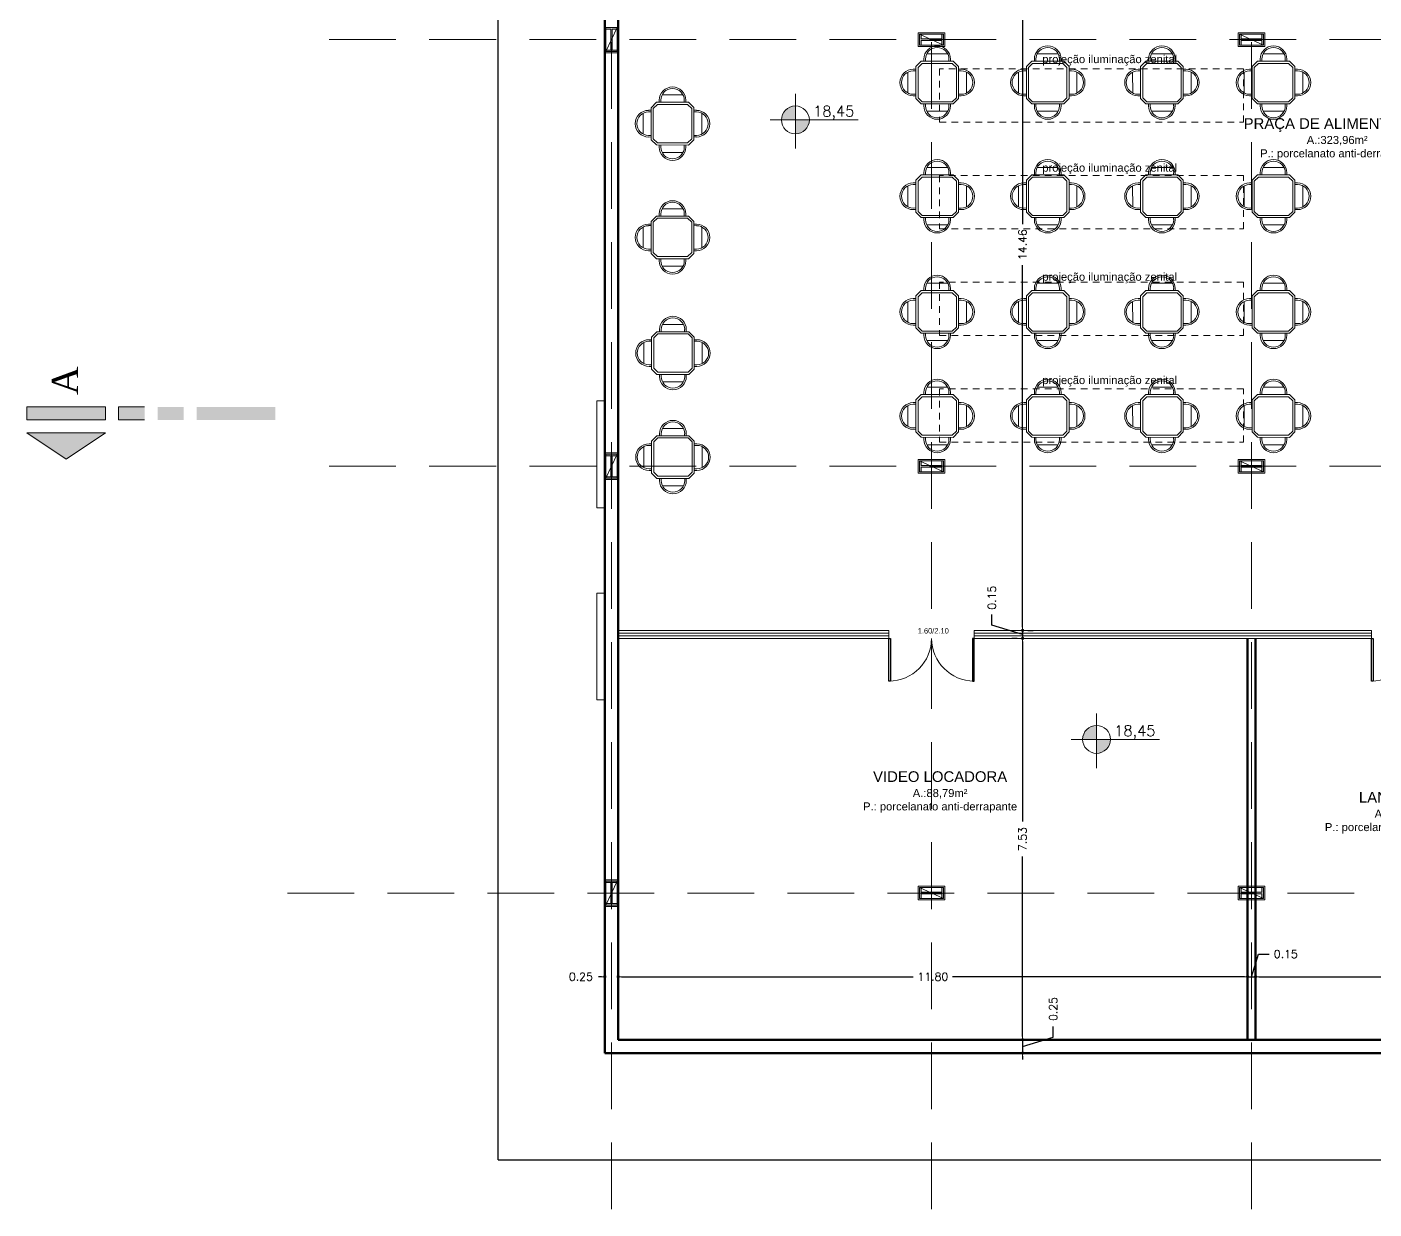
# Model space of a CAD drawing. Header units: millimetres. Extents: x 873 to 1072, y 159 to 369.
# Drawn here: x 898.32 to 923.58, y 164.53 to 186.69 of the extents above; entities that cross this region are included whole.
import ezdxf

# ---------------------------------------------------------------- set-up
doc = ezdxf.new("R2010")
doc.units = ezdxf.units.MM
doc.header["$LTSCALE"] = 10
doc.header["$PDMODE"] = 34
doc.linetypes.add('DASHED2', pattern=[0.375, 0.25, -0.125])
doc.linetypes.add('HIDDEN2', pattern=[0.1875, 0.125, -0.0625])
doc.layers.get('0').update_dxf_attribs({"color": 90})
for name, color, linetype, lineweight in [('cinza 03', 252, 'Continuous', 13), ('COTA', 90, 'Continuous', 9), ('linha estutura', 252, 'Continuous', 13), ('Mobilia', 90, 'Continuous', 13), ('MOVEIS', 90, 'Continuous', 13), ('PAREDES 2', 50, 'Continuous', 50), ('Pilares', 16, 'Continuous', 20), ('pn 02', 16, 'Continuous', 20), ('PN-01', 90, 'Continuous', 13), ('PN-03', 180, 'Continuous', 30)]:
    doc.layers.add(name, color=color, linetype=linetype, lineweight=lineweight)
doc.styles.get("Standard").update_dxf_attribs({"font": 'simplex.shx'})
doc.dimstyles.new('1-100', dxfattribs={"dimtxt": 0.15, "dimasz": 0.06, "dimexe": 0.2, "dimexo": 0.1, "dimgap": 0.1, "dimtad": 0, "dimzin": 0, "dimdsep": 46, "dimtxsty": 'Standard', "dimblk": 'DOT', "dimcen": 0.09, "dimclrd": 90, "dimclre": 90, "dimclrt": 16, "dimadec": 0, "dimazin": 0, "dimtfac": 1, "dimtofl": 0, "dimtmove": 0, "dimatfit": 3, "dimldrblk": 'DOT', "dimfxl": 0, "dimtolj": 1, "dimtzin": 0, "dimarcsym": 0})

# ---------------------------------------------------------------- blocks, each defined once
blk = doc.blocks.new('retang2-80x80-P')
at = {"layer": 'cinza 03'}
for p, q in [((0.441, 0.384), (0.04, -0.017)), ((0.441, 0.384), (0.549, 0.384)), ((0.95, -0.017), (0.549, 0.384)), ((0.04, -0.017), (0.04, -0.125)), ((0.04, -0.125), (0.441, -0.526)), ((0.549, -0.526), (0.95, -0.125)), ((0.95, -0.125), (0.95, -0.017)), ((0.441, -0.526), (0.549, -0.526))]:
    blk.add_line(p, q, dxfattribs=at)
at = {"layer": 'MOVEIS'}
for p, q in [((-0.031, 0.178), (0.246, 0.456)), ((0.424, 0.424), (0, 0)), ((0.334, 0.402), (0.368, 0.368)), ((0.355, 0.423), (0.389, 0.389)), ((0.424, 0.424), (0.566, 0.424)), ((0.99, 0), (0.566, 0.424)), ((0.628, 0.416), (0.601, 0.389)), ((0.649, 0.395), (0.622, 0.368)), ((0.737, 0.448), (1.014, 0.171)), ((0, 0), (0, -0.141)), ((0.001, 0.07), (0.035, 0.035)), ((0.022, 0.091), (0.057, 0.057)), ((0.96, 0.084), (0.933, 0.057)), ((0.982, 0.062), (0.955, 0.035)), ((0.99, -0.141), (0.99, 0)), ((0, -0.141), (0.424, -0.566)), ((0.008, -0.204), (0.035, -0.177)), ((0.029, -0.225), (0.057, -0.198)), ((0.566, -0.566), (0.99, -0.141)), ((0.968, -0.232), (0.933, -0.198)), ((0.989, -0.211), (0.955, -0.177)), ((-0.024, -0.313), (0.253, -0.59)), ((0.744, -0.597), (1.021, -0.32)), ((0.341, -0.536), (0.368, -0.509)), ((0.362, -0.557), (0.389, -0.53)), ((0.424, -0.566), (0.566, -0.566)), ((0.635, -0.564), (0.601, -0.53)), ((0.656, -0.543), (0.622, -0.509))]:
    blk.add_line(p, q, dxfattribs=at)
for centre, radius, start, end in [((0.178, 0.246), 0.25, 45, 225), ((0.178, 0.246), 0.22, 45, 225), ((0.805, 0.239), 0.25, 315, 135), ((0.805, 0.239), 0.22, 315, 135), ((0.185, -0.381), 0.25, 135, 315), ((0.185, -0.381), 0.22, 135, 315), ((0.812, -0.388), 0.25, 225, 45), ((0.812, -0.388), 0.22, 225, 45)]:
    blk.add_arc(centre, radius, start, end, dxfattribs=at)
blk = doc.blocks.new('_DOT')
at = {"color": 0, "linetype": 'ByBlock'}
blk.add_line((-0.5, 0), (-1, 0), dxfattribs=at)
at = {"color": 0, "linetype": 'ByBlock', "const_width": 0.5}
blk.add_lwpolyline([(-0.25, 0, 1), (0.25, 0, 1)], format="xyb", close=True, dxfattribs=at)
blk = doc.blocks.new('*D112')
at = {"layer": 'Defpoints', "color": 0}
for p in [(921.205, 168.882), (909.405, 167.7), (921.205, 167.7)]:
    blk.add_point(p, dxfattribs=at)
at = {"layer": 'linha estutura', "color": 90, "lineweight": -2}
for p, q in [((909.405, 167.8), (909.405, 169.082)), ((921.205, 167.8), (921.205, 169.082)), ((909.465, 168.882), (914.933, 168.882)), ((921.145, 168.882), (915.676, 168.882))]:
    blk.add_line(p, q, dxfattribs=at)
at = {"layer": 'linha estutura', "color": 90, "lineweight": -2, "xscale": 0.06, "yscale": 0.06, "zscale": 0.06, "rotation": 180}
blk.add_blockref('_DOT', (909.405, 168.882), dxfattribs=at)
at = {"layer": 'linha estutura', "color": 90, "lineweight": -2, "xscale": 0.06, "yscale": 0.06, "zscale": 0.06}
blk.add_blockref('_DOT', (921.205, 168.882), dxfattribs=at)
at = {"layer": 'linha estutura', "color": 16, "insert": (915.305, 168.882), "char_height": 0.15, "attachment_point": 5}
blk.add_mtext('\\A1;11.80', dxfattribs=at)
blk = doc.blocks.new('*D113')
at = {"layer": 'Defpoints', "color": 0}
for p in [(921.355, 168.882), (921.355, 168.882), (921.205, 167.7)]:
    blk.add_point(p, dxfattribs=at)
at = {"layer": 'linha estutura', "color": 90, "lineweight": -2}
for p, q in [((921.28, 168.882), (921.407, 169.307)), ((921.407, 169.307), (921.607, 169.307)), ((921.205, 167.8), (921.205, 169.082)), ((921.355, 168.982), (921.355, 169.082)), ((921.145, 168.882), (921.085, 168.882)), ((921.205, 168.882), (921.355, 168.882)), ((921.415, 168.882), (921.475, 168.882))]:
    blk.add_line(p, q, dxfattribs=at)
at = {"layer": 'linha estutura', "color": 90, "lineweight": -2, "xscale": 0.06, "yscale": 0.06, "zscale": 0.06}
blk.add_blockref('_DOT', (921.205, 168.882), dxfattribs=at)
at = {"layer": 'linha estutura', "color": 90, "lineweight": -2, "xscale": 0.06, "yscale": 0.06, "zscale": 0.06, "rotation": 180}
blk.add_blockref('_DOT', (921.355, 168.882), dxfattribs=at)
at = {"layer": 'linha estutura', "color": 16, "insert": (921.921, 169.307), "char_height": 0.15, "attachment_point": 5}
blk.add_mtext('\\A1;0.15', dxfattribs=at)
blk = doc.blocks.new('*D114')
at = {"layer": 'Defpoints', "color": 0}
for p in [(921.355, 168.882), (927.205, 168.882), (927.205, 168.882)]:
    blk.add_point(p, dxfattribs=at)
at = {"layer": 'linha estutura', "color": 90, "lineweight": -2}
for p, q in [((921.355, 168.982), (921.355, 169.082)), ((927.205, 168.982), (927.205, 169.082)), ((921.415, 168.882), (923.951, 168.882)), ((927.145, 168.882), (924.608, 168.882))]:
    blk.add_line(p, q, dxfattribs=at)
at = {"layer": 'linha estutura', "color": 90, "lineweight": -2, "xscale": 0.06, "yscale": 0.06, "zscale": 0.06, "rotation": 180}
blk.add_blockref('_DOT', (921.355, 168.882), dxfattribs=at)
at = {"layer": 'linha estutura', "color": 90, "lineweight": -2, "xscale": 0.06, "yscale": 0.06, "zscale": 0.06}
blk.add_blockref('_DOT', (927.205, 168.882), dxfattribs=at)
at = {"layer": 'linha estutura', "color": 16, "insert": (924.28, 168.882), "char_height": 0.15, "attachment_point": 5}
blk.add_mtext('\\A1;5.85', dxfattribs=at)
blk = doc.blocks.new('*D126')
at = {"layer": 'Defpoints', "color": 0}
for p in [(909.155, 168.882), (909.155, 168.867), (909.405, 168.867)]:
    blk.add_point(p, dxfattribs=at)
at = {"layer": 'linha estutura', "color": 90, "lineweight": -2}
for p, q in [((909.155, 168.967), (909.155, 169.082)), ((909.405, 168.967), (909.405, 169.082)), ((909.095, 168.882), (909.035, 168.882)), ((909.465, 168.882), (909.525, 168.882))]:
    blk.add_line(p, q, dxfattribs=at)
at = {"layer": 'linha estutura', "color": 90, "lineweight": -2, "xscale": 0.06, "yscale": 0.06, "zscale": 0.06}
blk.add_blockref('_DOT', (909.155, 168.882), dxfattribs=at)
at = {"layer": 'linha estutura', "color": 90, "lineweight": -2, "xscale": 0.06, "yscale": 0.06, "zscale": 0.06, "rotation": 180}
blk.add_blockref('_DOT', (909.405, 168.882), dxfattribs=at)
at = {"layer": 'linha estutura', "color": 16, "insert": (908.706, 168.882), "char_height": 0.15, "attachment_point": 5}
blk.add_mtext('\\A1;0.25', dxfattribs=at)
blk = doc.blocks.new('*D155')
at = {"layer": 'Defpoints', "color": 0}
for p in [(916.987, 189.837), (916.987, 175.375), (916.987, 175.375)]:
    blk.add_point(p, dxfattribs=at)
at = {"layer": 'linha estutura', "color": 90, "lineweight": -2}
for p, q in [((916.987, 189.777), (916.987, 182.988)), ((917.087, 189.837), (917.187, 189.837)), ((916.987, 175.435), (916.987, 182.224)), ((917.087, 175.375), (917.187, 175.375))]:
    blk.add_line(p, q, dxfattribs=at)
at = {"layer": 'linha estutura', "color": 90, "lineweight": -2, "xscale": 0.06, "yscale": 0.06, "zscale": 0.06}
for p, rotation in [((916.987, 189.837), 90), ((916.987, 175.375), 270)]:
    blk.add_blockref('_DOT', p, dxfattribs=dict(at, rotation=rotation))
at = {"layer": 'linha estutura', "color": 16, "insert": (916.987, 182.606), "char_height": 0.15, "attachment_point": 5, "rotation": 90}
blk.add_mtext('\\A1;14.46', dxfattribs=at)
blk = doc.blocks.new('*D156')
at = {"layer": 'Defpoints', "color": 0}
for p in [(916.987, 175.375), (916.987, 175.225), (916.987, 175.225)]:
    blk.add_point(p, dxfattribs=at)
at = {"layer": 'linha estutura', "color": 90, "lineweight": -2}
for p, q in [((916.412, 175.472), (916.412, 175.672)), ((916.987, 175.3), (916.412, 175.472)), ((916.987, 175.435), (916.987, 175.495)), ((916.987, 175.375), (916.987, 175.225)), ((917.087, 175.375), (917.187, 175.375)), ((916.887, 175.225), (916.787, 175.225)), ((916.987, 175.165), (916.987, 175.105))]:
    blk.add_line(p, q, dxfattribs=at)
at = {"layer": 'linha estutura', "color": 90, "lineweight": -2, "xscale": 0.06, "yscale": 0.06, "zscale": 0.06}
for p, rotation in [((916.987, 175.375), 270), ((916.987, 175.225), 90)]:
    blk.add_blockref('_DOT', p, dxfattribs=dict(at, rotation=rotation))
at = {"layer": 'linha estutura', "color": 16, "insert": (916.412, 175.987), "char_height": 0.15, "attachment_point": 5, "rotation": 90}
blk.add_mtext('\\A1;0.15', dxfattribs=at)
blk = doc.blocks.new('*D157')
at = {"layer": 'Defpoints', "color": 0}
for p in [(916.987, 175.225), (916.987, 167.7), (916.987, 167.7)]:
    blk.add_point(p, dxfattribs=at)
at = {"layer": 'linha estutura', "color": 90, "lineweight": -2}
for p, q in [((916.887, 175.225), (916.787, 175.225)), ((916.987, 175.165), (916.987, 171.791)), ((916.987, 167.76), (916.987, 171.134)), ((917.087, 167.7), (917.187, 167.7))]:
    blk.add_line(p, q, dxfattribs=at)
at = {"layer": 'linha estutura', "color": 90, "lineweight": -2, "xscale": 0.06, "yscale": 0.06, "zscale": 0.06}
for p, rotation in [((916.987, 175.225), 90), ((916.987, 167.7), 270)]:
    blk.add_blockref('_DOT', p, dxfattribs=dict(at, rotation=rotation))
at = {"layer": 'linha estutura', "color": 16, "insert": (916.987, 171.462), "char_height": 0.15, "attachment_point": 5, "rotation": 90}
blk.add_mtext('\\A1;7.53', dxfattribs=at)
blk = doc.blocks.new('*D158')
at = {"layer": 'Defpoints', "color": 0}
for p in [(916.987, 167.7), (916.987, 167.45), (916.987, 167.45)]:
    blk.add_point(p, dxfattribs=at)
at = {"layer": 'linha estutura', "color": 90, "lineweight": -2}
for p, q in [((917.562, 167.747), (917.562, 167.947)), ((916.987, 167.76), (916.987, 167.82)), ((916.987, 167.575), (917.562, 167.747)), ((916.987, 167.7), (916.987, 167.45)), ((917.087, 167.7), (917.187, 167.7)), ((917.087, 167.45), (917.187, 167.45)), ((916.987, 167.39), (916.987, 167.33))]:
    blk.add_line(p, q, dxfattribs=at)
at = {"layer": 'linha estutura', "color": 90, "lineweight": -2, "xscale": 0.06, "yscale": 0.06, "zscale": 0.06}
for p, rotation in [((916.987, 167.7), 270), ((916.987, 167.45), 90)]:
    blk.add_blockref('_DOT', p, dxfattribs=dict(at, rotation=rotation))
at = {"layer": 'linha estutura', "color": 16, "insert": (917.562, 168.276), "char_height": 0.15, "attachment_point": 5, "rotation": 90}
blk.add_mtext('\\A1;0.25', dxfattribs=at)

msp = doc.modelspace()

# ---------------------------------------------------------------- hatches: boundary and pattern name
at = {"layer": 'cinza 03'}
h = msp.add_hatch(color=256, dxfattribs=at)
h.paths.add_polyline_path([(912.728, 185.207, 0.414214), (912.467, 184.945), (912.728, 184.945)])
h.paths.add_polyline_path([(912.728, 184.684, 0.414214), (912.99, 184.945), (912.728, 184.945)])
h = msp.add_hatch(color=256, dxfattribs=at)
h.paths.add_polyline_path([(918.373, 173.591, 0.414214), (918.112, 173.33), (918.373, 173.33)])
h.paths.add_polyline_path([(918.373, 173.069, 0.414214), (918.634, 173.33), (918.373, 173.33)])
at = {"layer": 'Pilares'}
for points in [[(909.385, 186.675), (909.175, 186.675), (909.175, 186.645), (909.265, 186.645), (909.265, 186.255), (909.175, 186.255), (909.175, 186.225), (909.385, 186.225), (909.385, 186.255), (909.295, 186.255), (909.295, 186.645), (909.385, 186.645)], [(915.055, 186.555), (915.055, 186.345), (915.085, 186.345), (915.085, 186.435), (915.475, 186.435), (915.475, 186.345), (915.505, 186.345), (915.505, 186.555), (915.475, 186.555), (915.475, 186.465), (915.085, 186.465), (915.085, 186.555)], [(921.055, 186.555), (921.055, 186.345), (921.085, 186.345), (921.085, 186.435), (921.475, 186.435), (921.475, 186.345), (921.505, 186.345), (921.505, 186.555), (921.475, 186.555), (921.475, 186.465), (921.085, 186.465), (921.085, 186.555)], [(909.385, 178.675), (909.175, 178.675), (909.175, 178.645), (909.265, 178.645), (909.265, 178.255), (909.175, 178.255), (909.175, 178.225), (909.385, 178.225), (909.385, 178.255), (909.295, 178.255), (909.295, 178.645), (909.385, 178.645)], [(915.055, 178.555), (915.055, 178.345), (915.085, 178.345), (915.085, 178.435), (915.475, 178.435), (915.475, 178.345), (915.505, 178.345), (915.505, 178.555), (915.475, 178.555), (915.475, 178.465), (915.085, 178.465), (915.085, 178.555)], [(921.055, 178.555), (921.055, 178.345), (921.085, 178.345), (921.085, 178.435), (921.475, 178.435), (921.475, 178.345), (921.505, 178.345), (921.505, 178.555), (921.475, 178.555), (921.475, 178.465), (921.085, 178.465), (921.085, 178.555)], [(909.385, 170.675), (909.175, 170.675), (909.175, 170.645), (909.265, 170.645), (909.265, 170.255), (909.175, 170.255), (909.175, 170.225), (909.385, 170.225), (909.385, 170.255), (909.295, 170.255), (909.295, 170.645), (909.385, 170.645)], [(915.055, 170.555), (915.055, 170.345), (915.085, 170.345), (915.085, 170.435), (915.475, 170.435), (915.475, 170.345), (915.505, 170.345), (915.505, 170.555), (915.475, 170.555), (915.475, 170.465), (915.085, 170.465), (915.085, 170.555)], [(921.055, 170.555), (921.055, 170.345), (921.085, 170.345), (921.085, 170.435), (921.475, 170.435), (921.475, 170.345), (921.505, 170.345), (921.505, 170.555), (921.475, 170.555), (921.475, 170.465), (921.085, 170.465), (921.085, 170.555)]]:
    msp.add_hatch(color=256, dxfattribs=at).paths.add_polyline_path(points)
at = {"layer": 'PN-01', "ltscale": 0.05}
h = msp.add_hatch(color=256, dxfattribs=at)
h.paths.add_polyline_path([(899.056, 178.585), (898.321, 179.075), (899.791, 179.075)])
h.paths.add_polyline_path([(899.791, 179.32), (898.321, 179.32), (898.321, 179.565), (899.791, 179.565)])
h.paths.add_polyline_path([(900.526, 179.32), (900.036, 179.32), (900.036, 179.565), (900.526, 179.565)])
h.paths.add_polyline_path([(901.261, 179.32), (900.771, 179.32), (900.771, 179.565), (901.261, 179.565)])
h.paths.add_polyline_path([(902.23, 179.32), (901.506, 179.32), (901.506, 179.565), (902.23, 179.565)])
h.paths.add_polyline_path([(902.976, 179.32), (902.23, 179.32), (902.23, 179.565), (902.976, 179.565)])

# ---------------------------------------------------------------- linework, layer by layer
at = {"layer": 'cinza 03'}
for p, q in [((914.48, 175.225), (914.48, 175.375)), ((916.08, 175.225), (916.08, 175.375)), ((923.53, 175.225), (923.53, 175.375))]:
    msp.add_line(p, q, dxfattribs=at)
for centre, start, end in [((914.48, 175.225), 270, 360), ((916.08, 175.225), 180, 270), ((923.53, 175.225), 270, 360)]:
    msp.add_arc(centre, 0.8, start, end, dxfattribs=at)
at = {"layer": 'COTA'}
for p, q in [((912.728, 185.433), (912.728, 184.407)), ((912.254, 184.945), (913.907, 184.945)), ((918.373, 173.818), (918.373, 172.792)), ((917.899, 173.33), (919.552, 173.33))]:
    msp.add_line(p, q, dxfattribs=at)
for centre in [(912.728, 184.945), (918.373, 173.33)]:
    msp.add_circle(centre, 0.261, dxfattribs=at)
at = {"layer": 'linha estutura', "linetype": 'DASHED2', "ltscale": 0.5}
for p, q in [((909.28, 164.526), (909.28, 193.679)), ((915.28, 164.526), (915.28, 193.679)), ((921.28, 164.526), (921.28, 193.679)), ((903.99, 186.45), (990.82, 186.45)), ((903.99, 178.45), (990.82, 178.45)), ((903.206, 170.45), (991.459, 170.45))]:
    msp.add_line(p, q, dxfattribs=at)
at = {"layer": 'PAREDES 2'}
for p, q in [((909.155, 167.45), (909.155, 192.587)), ((909.405, 192.337), (909.405, 167.7)), ((921.205, 175.225), (921.205, 167.7)), ((921.355, 175.225), (921.355, 167.7)), ((909.405, 167.7), (939.405, 167.7)), ((909.155, 167.45), (939.355, 167.45))]:
    msp.add_line(p, q, dxfattribs=at)
at = {"layer": 'Pilares'}
for p, q in [((909.175, 186.675), (909.175, 186.225)), ((909.175, 186.225), (909.385, 186.675)), ((909.385, 186.675), (909.385, 186.225)), ((915.03, 186.58), (915.03, 186.32)), ((915.03, 186.58), (915.53, 186.58)), ((915.055, 186.555), (915.505, 186.555)), ((915.505, 186.345), (915.055, 186.555)), ((915.53, 186.58), (915.53, 186.32)), ((921.03, 186.58), (921.03, 186.32)), ((921.03, 186.58), (921.53, 186.58)), ((921.055, 186.555), (921.505, 186.555)), ((921.505, 186.345), (921.055, 186.555)), ((921.53, 186.58), (921.53, 186.32)), ((909.41, 186.2), (909.15, 186.2)), ((915.03, 186.32), (915.53, 186.32)), ((915.055, 186.345), (915.505, 186.345)), ((921.03, 186.32), (921.53, 186.32)), ((921.055, 186.345), (921.505, 186.345)), ((909.41, 178.7), (909.15, 178.7)), ((909.175, 178.675), (909.175, 178.225)), ((909.175, 178.225), (909.385, 178.675)), ((909.385, 178.675), (909.385, 178.225)), ((915.03, 178.58), (915.03, 178.32)), ((915.03, 178.58), (915.53, 178.58)), ((915.055, 178.555), (915.505, 178.555)), ((915.505, 178.345), (915.055, 178.555)), ((915.53, 178.58), (915.53, 178.32)), ((921.03, 178.58), (921.03, 178.32)), ((921.03, 178.58), (921.53, 178.58)), ((921.055, 178.555), (921.505, 178.555)), ((921.505, 178.345), (921.055, 178.555)), ((921.53, 178.58), (921.53, 178.32)), ((915.03, 178.32), (915.53, 178.32)), ((915.055, 178.345), (915.505, 178.345)), ((921.03, 178.32), (921.53, 178.32)), ((921.055, 178.345), (921.505, 178.345)), ((909.41, 178.2), (909.15, 178.2)), ((909.41, 170.7), (909.15, 170.7)), ((909.175, 170.675), (909.175, 170.225)), ((909.175, 170.225), (909.385, 170.675)), ((909.385, 170.675), (909.385, 170.225)), ((915.03, 170.58), (915.03, 170.32)), ((915.03, 170.58), (915.53, 170.58)), ((915.055, 170.555), (915.505, 170.555)), ((915.505, 170.345), (915.055, 170.555)), ((915.53, 170.58), (915.53, 170.32)), ((921.03, 170.58), (921.03, 170.32)), ((921.03, 170.58), (921.53, 170.58)), ((921.055, 170.555), (921.505, 170.555)), ((921.505, 170.345), (921.055, 170.555)), ((921.53, 170.58), (921.53, 170.32)), ((915.03, 170.32), (915.53, 170.32)), ((915.055, 170.345), (915.505, 170.345)), ((921.03, 170.32), (921.53, 170.32)), ((921.055, 170.345), (921.505, 170.345)), ((909.41, 170.2), (909.15, 170.2))]:
    msp.add_line(p, q, dxfattribs=at)
at = {"layer": 'Pilares', "linetype": 'Continuous'}
for p, q in [((909.175, 186.645), (909.265, 186.645)), ((909.265, 186.645), (909.265, 186.255)), ((909.295, 186.645), (909.295, 186.255)), ((909.295, 186.645), (909.385, 186.645)), ((915.085, 186.465), (915.085, 186.555)), ((915.085, 186.465), (915.475, 186.465)), ((915.085, 186.345), (915.085, 186.435)), ((915.085, 186.435), (915.475, 186.435)), ((915.475, 186.465), (915.475, 186.555)), ((915.475, 186.345), (915.475, 186.435)), ((921.085, 186.465), (921.085, 186.555)), ((921.085, 186.465), (921.475, 186.465)), ((921.085, 186.345), (921.085, 186.435)), ((921.085, 186.435), (921.475, 186.435)), ((921.475, 186.465), (921.475, 186.555)), ((921.475, 186.345), (921.475, 186.435)), ((909.175, 186.255), (909.265, 186.255)), ((909.295, 186.255), (909.385, 186.255)), ((909.175, 178.645), (909.265, 178.645)), ((909.265, 178.645), (909.265, 178.255)), ((909.295, 178.645), (909.295, 178.255)), ((909.295, 178.645), (909.385, 178.645)), ((915.085, 178.465), (915.085, 178.555)), ((915.475, 178.465), (915.475, 178.555)), ((921.085, 178.465), (921.085, 178.555)), ((921.475, 178.465), (921.475, 178.555)), ((915.085, 178.465), (915.475, 178.465)), ((915.085, 178.345), (915.085, 178.435)), ((915.085, 178.435), (915.475, 178.435)), ((915.475, 178.345), (915.475, 178.435)), ((921.085, 178.465), (921.475, 178.465)), ((921.085, 178.345), (921.085, 178.435)), ((921.085, 178.435), (921.475, 178.435)), ((921.475, 178.345), (921.475, 178.435)), ((909.175, 178.255), (909.265, 178.255)), ((909.295, 178.255), (909.385, 178.255)), ((909.175, 170.645), (909.265, 170.645)), ((909.265, 170.645), (909.265, 170.255)), ((909.295, 170.645), (909.295, 170.255)), ((909.295, 170.645), (909.385, 170.645)), ((915.085, 170.465), (915.085, 170.555)), ((915.475, 170.465), (915.475, 170.555)), ((921.085, 170.465), (921.085, 170.555)), ((921.475, 170.465), (921.475, 170.555)), ((909.175, 170.255), (909.265, 170.255)), ((909.295, 170.255), (909.385, 170.255)), ((915.085, 170.465), (915.475, 170.465)), ((915.085, 170.345), (915.085, 170.435)), ((915.085, 170.435), (915.475, 170.435)), ((915.475, 170.345), (915.475, 170.435)), ((921.085, 170.465), (921.475, 170.465)), ((921.085, 170.345), (921.085, 170.435)), ((921.085, 170.435), (921.475, 170.435)), ((921.475, 170.345), (921.475, 170.435))]:
    msp.add_line(p, q, dxfattribs=at)
for points in [[(909.385, 186.645), (909.385, 186.675), (909.175, 186.675), (909.175, 186.645)], [(915.085, 186.555), (915.055, 186.555), (915.055, 186.345), (915.085, 186.345)], [(915.475, 186.345), (915.505, 186.345), (915.505, 186.555), (915.475, 186.555)], [(921.085, 186.555), (921.055, 186.555), (921.055, 186.345), (921.085, 186.345)], [(921.475, 186.345), (921.505, 186.345), (921.505, 186.555), (921.475, 186.555)], [(909.175, 186.255), (909.175, 186.225), (909.385, 186.225), (909.385, 186.255)], [(909.385, 178.645), (909.385, 178.675), (909.175, 178.675), (909.175, 178.645)], [(915.085, 178.555), (915.055, 178.555), (915.055, 178.345), (915.085, 178.345)], [(915.475, 178.345), (915.505, 178.345), (915.505, 178.555), (915.475, 178.555)], [(921.085, 178.555), (921.055, 178.555), (921.055, 178.345), (921.085, 178.345)], [(921.475, 178.345), (921.505, 178.345), (921.505, 178.555), (921.475, 178.555)], [(909.175, 178.255), (909.175, 178.225), (909.385, 178.225), (909.385, 178.255)], [(909.385, 170.645), (909.385, 170.675), (909.175, 170.675), (909.175, 170.645)], [(915.085, 170.555), (915.055, 170.555), (915.055, 170.345), (915.085, 170.345)], [(915.475, 170.345), (915.505, 170.345), (915.505, 170.555), (915.475, 170.555)], [(921.085, 170.555), (921.055, 170.555), (921.055, 170.345), (921.085, 170.345)], [(921.475, 170.345), (921.505, 170.345), (921.505, 170.555), (921.475, 170.555)], [(909.175, 170.255), (909.175, 170.225), (909.385, 170.225), (909.385, 170.255)]]:
    msp.add_lwpolyline(points, dxfattribs=at)
at = {"layer": 'pn 02'}
for p, q in [((898.321, 179.565), (899.791, 179.565)), ((898.321, 179.32), (898.321, 179.565)), ((899.791, 179.565), (899.791, 179.32)), ((900.036, 179.565), (900.036, 179.32)), ((900.036, 179.565), (900.526, 179.565)), ((909.005, 177.675), (909.005, 179.675)), ((909.155, 179.675), (909.005, 179.675)), ((899.791, 179.32), (898.321, 179.32)), ((900.526, 179.32), (900.036, 179.32)), ((899.791, 179.075), (898.321, 179.075)), ((909.005, 177.675), (909.155, 177.675)), ((909.005, 176.075), (909.005, 174.075)), ((909.005, 176.075), (909.155, 176.075)), ((909.155, 174.075), (909.005, 174.075))]:
    msp.add_line(p, q, dxfattribs=at)
at = {"layer": 'pn 02', "ltscale": 0.05}
for q in [(899.056, 178.585), (899.791, 179.075), (899.791, 179.075)]:
    msp.add_line((898.321, 179.075), q, dxfattribs=at)
at = {"layer": 'PN-01', "ltscale": 0.05}
msp.add_line((899.056, 178.585), (899.791, 179.075), dxfattribs=at)
at = {"layer": 'PN-01'}
for p, q in [((909.405, 175.375), (914.48, 175.375)), ((909.405, 175.325), (914.48, 175.325)), ((909.405, 175.275), (914.48, 175.275)), ((916.08, 175.375), (923.53, 175.375)), ((916.08, 175.325), (923.53, 175.325)), ((916.08, 175.275), (923.53, 175.275)), ((909.405, 175.225), (914.48, 175.225)), ((916.08, 175.225), (923.53, 175.225))]:
    msp.add_line(p, q, dxfattribs=at)
at = {"layer": 'PN-01', "linetype": 'HIDDEN2', "ltscale": 0.1}
for points in [[(915.43, 185.902), (915.43, 184.902), (921.13, 184.902), (921.13, 185.902)], [(915.43, 183.902), (915.43, 182.902), (921.13, 182.902), (921.13, 183.902)], [(915.43, 181.902), (915.43, 180.902), (921.13, 180.902), (921.13, 181.902)], [(915.43, 179.902), (915.43, 178.902), (921.13, 178.902), (921.13, 179.902)]]:
    msp.add_lwpolyline(points, close=True, dxfattribs=at)
at = {"layer": 'PN-03'}
for q in [(907.155, 200.446), (951.155, 165.45)]:
    msp.add_line((907.155, 165.45), q, dxfattribs=at)
for points in [[(914.48, 175.225), (914.51, 175.225), (914.51, 174.425), (914.48, 174.425)], [(916.08, 175.225), (916.05, 175.225), (916.05, 174.425), (916.08, 174.425)], [(923.53, 175.225), (923.56, 175.225), (923.56, 174.425), (923.53, 174.425)]]:
    msp.add_lwpolyline(points, close=True, dxfattribs=at)

# ---------------------------------------------------------------- block references
at = {"layer": 'Mobilia', "linetype": 'Continuous', "rotation": 45}
for p in [(914.986, 185.345), (917.058, 185.345), (919.199, 185.345), (921.291, 185.345), (910.024, 184.574), (914.986, 183.213), (917.058, 183.213), (919.199, 183.213), (921.291, 183.213), (910.024, 182.442), (914.986, 181.045), (917.058, 181.045), (919.199, 181.045), (921.291, 181.045), (910.032, 180.274), (914.986, 179.094), (917.058, 179.094), (919.199, 179.094), (921.291, 179.094), (910.032, 178.323)]:
    msp.add_blockref('retang2-80x80-P', p, dxfattribs=at)

# ---------------------------------------------------------------- texts
at = {"layer": 'COTA'}
for p in [(913.061, 185.008), (918.706, 173.393)]:
    msp.add_text('18,45', height=0.2, dxfattribs=at).set_placement(p)
for s, insert, char_height, width, attachment_point in [('{\\fArial|b0|i0|c0|p34;projeção iluminação zenital}', (918.62, 186.159), 0.15, 3.564, 2), ('{\\fArial|b0|i0|c0|p34;PRAÇA DE ALIMENTAÇÃO\\P\\H0.75x;A.:323,96m²\\PP.: porcelanato anti-derrapante}', (922.885, 184.977), 0.2, 4.584, 2), ('{\\fArial|b0|i0|c0|p34;projeção iluminação zenital}', (918.62, 184.124), 0.15, 3.564, 2), ('{\\fArial|b0|i0|c0|p34;projeção iluminação zenital}', (918.62, 182.079), 0.15, 3.564, 2), ('{\\fArial|b0|i0|c0|p34;projeção iluminação zenital}', (918.62, 180.142), 0.15, 3.564, 2), ('{\\fArial|b0|i0|c0|p34;1.60/2.10}', (915.022, 175.416), 0.1, 0.614, 1), ('{\\fArial|b0|i0|c0|p34;VIDEO LOCADORA\\P\\H0.75x;A.:88,79m²\\PP.: porcelanato anti-derrapante}', (915.441, 172.733), 0.2, 4.584, 2), ('{\\fArial|b0|i0|c0|p34;LAN HOUSE\\P\\H0.75x;A.:44,02m²\\PP.: porcelanato anti-derrapante}', (924.099, 172.345), 0.2, 4.584, 2)]:
    msp.add_mtext(s, dxfattribs=dict(at, insert=insert, char_height=char_height, width=width, attachment_point=attachment_point))
at = {"layer": 'pn 02', "ltscale": 0.05, "insert": (899.281, 179.789), "char_height": 0.49, "width": 3.686, "attachment_point": 7, "rotation": 90}
msp.add_mtext('{\\fTimes New Roman|b0|i0|c0|p18;A}', dxfattribs=at)

# ---------------------------------------------------------------- dimensions: what is measured, and where the dimension line sits
at = {"layer": 'linha estutura'}
for base, p1, p2, picture, middle in [((916.987, 175.375), (916.987, 189.837), (916.987, 175.375), '*D155', (916.987, 182.606)), ((916.987, 175.225), (916.987, 175.375), (916.987, 175.225), '*D156', (916.412, 175.772)), ((916.986638221, 167.69993668), (916.986638221, 175.22493668), (916.986638221, 167.69993668), '*D157', (916.986638221, 171.46243668)), ((916.987, 167.45), (916.987, 167.7), (916.987, 167.45), '*D158', (917.562, 168.047))]:
    dim = msp.add_linear_dim(base=base, p1=p1, p2=p2, angle=90, dimstyle='1-100', override={"dimtmove": 1}, dxfattribs=at)
    dim.commit()
    dim.dimension.update_dxf_attribs({"geometry": picture, "text_midpoint": middle})
for base, p1, p2, picture, middle in [((921.355, 168.882), (921.205, 167.7), (921.355, 168.882), '*D113', (921.707, 169.307)), ((927.205, 168.882), (921.355, 168.882), (927.205, 168.882), '*D114', (924.28, 168.882))]:
    dim = msp.add_linear_dim(base=base, p1=p1, p2=p2, dimstyle='1-100', override={"dimtmove": 1}, dxfattribs=at)
    dim.commit()
    dim.dimension.update_dxf_attribs({"geometry": picture, "text_midpoint": middle})
for base, p1, p2, picture, middle in [((909.155, 168.882), (909.405, 168.867), (909.155, 168.867), '*D126', (908.706, 168.882)), ((921.205, 168.882), (909.405, 167.7), (921.205, 167.7), '*D112', (915.305, 168.882))]:
    dim = msp.add_linear_dim(base=base, p1=p1, p2=p2, dimstyle='1-100', dxfattribs=at)
    dim.commit()
    dim.dimension.update_dxf_attribs({"geometry": picture, "text_midpoint": middle})

doc.saveas('drawing.dxf')
